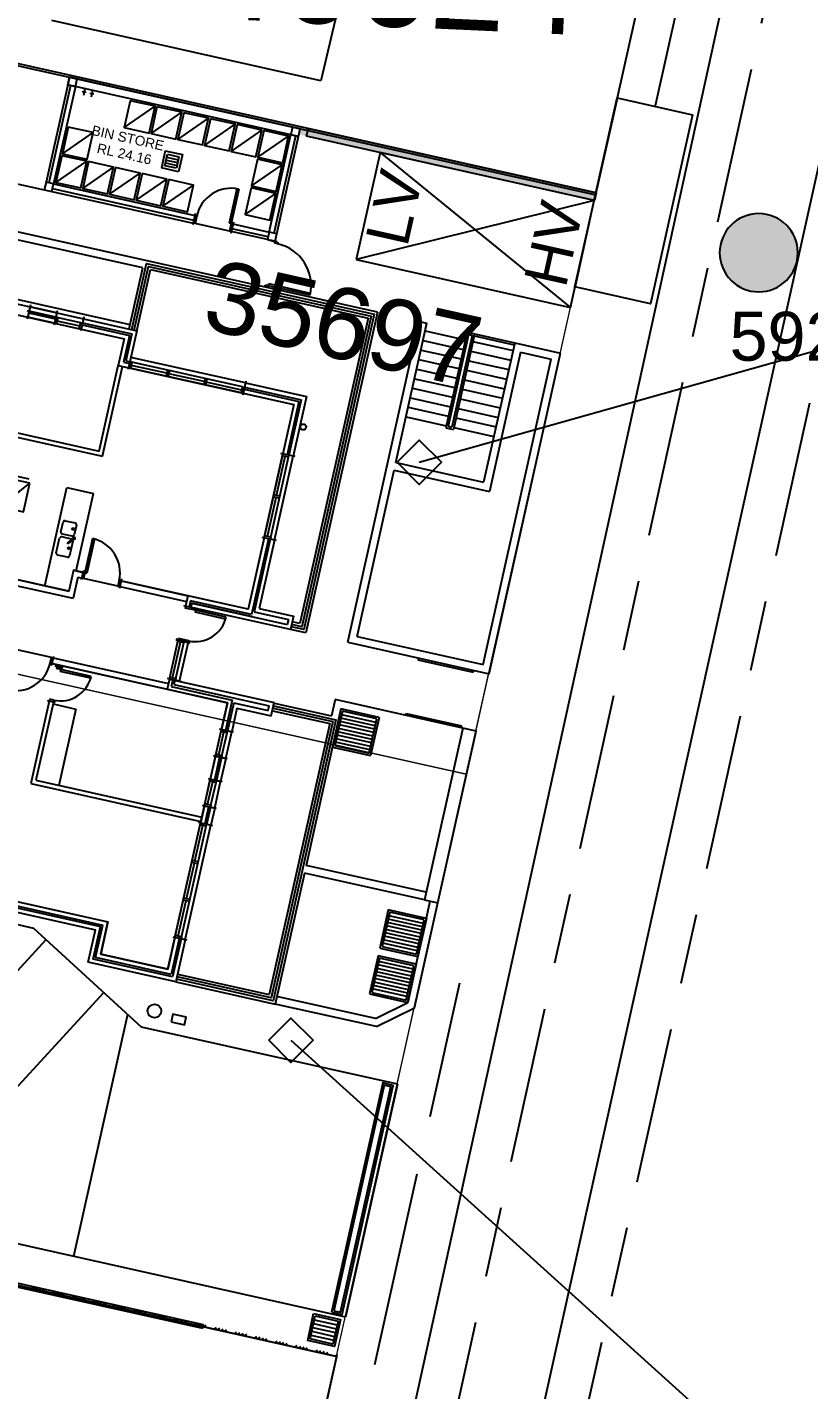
# Model space of a CAD drawing. Header units: metres. Extents: x 311347 to 316656, y 6252667 to 6255486.
# Drawn here: x 314265.62 to 314285.61, y 6254801.34 to 6254836.17 of the extents above; entities that cross this region are included whole.
import ezdxf
from ezdxf.enums import TextEntityAlignment as Align

# ---------------------------------------------------------------- set-up
doc = ezdxf.new("R2010")
doc.units = ezdxf.units.M
doc.linetypes.add('Cable Exist UG', pattern=[8.2, 4, -1.2, 1.8, -1.2])
doc.linetypes.add('IE Trench LV', pattern=[6.5, 5, -1.5])
doc.layers.get('0').update_dxf_attribs({"color": 6})
for name, color, linetype in [('_User Miscellaneous2', 7, 'Continuous'), ('_User Miscellaneous4', 7, 'Continuous'), ('_User_HV_Exist', 7, 'Continuous'), ('_User_LV_Exist', 7, 'Continuous'), ('Equip_LV_NEW', 2, 'Continuous'), ('Mains_TR_EXT', 7, 'Continuous'), ('Services_SP_EXT', 7, 'Continuous'), ('Sub_SP_NEW', 2, 'Continuous'), ('SupportsOH_SP_TR_HV_LV_SL_EXT', 7, 'Continuous'), ('Trench_SP_NEW', 2, 'Continuous')]:
    doc.layers.add(name, color=color, linetype=linetype)
doc.layers.add('Cadastre Developer_SP_NEW', color=2, linetype='Continuous', lineweight=5)
doc.layers.add('Cadastre Land Parcels_SP_EXT', color=9, linetype='Continuous', lineweight=5)
doc.styles.add('POLE_LABEL', font='arial.ttf')
doc.styles.get("Standard").update_dxf_attribs({"font": 'arial.ttf'})
doc.linetypes.add('Cable P UG', pattern='A,6,-0.5,["P",Standard,S=1.7,R=0,X=0.5,Y=-1],-2.9', length=9.4)
doc.linetypes.add('IE Trench HV', pattern='A,7,-0.2,["/",Standard,S=3,R=0,X=0.6,Y=-1.4],-2.5', length=9.7)

# ---------------------------------------------------------------- blocks, each defined once
blk = doc.blocks.new('CCP_EXT')
at = {"flags": 9}
for tag, p in [('OWNED_BY', (0, -1)), ('USAGE', (0, -1.2)), ('LEGEND', (0, -1.4)), ('STATE', (0, -1.8)), ('LIFE_SUPPORT', (0, -1.6)), ('NOTES', (0, -2))]:
    blk.add_attdef(tag, text='', height=0.2, dxfattribs=at).set_placement(p, align=Align.MIDDLE_LEFT)
blk.add_wipeout([(0, 0.566), (0.566, 0), (0, -0.566), (-0.566, 0)])
blk.add_lwpolyline([(-0.566, 0), (0, 0.566), (0.566, 0), (0, -0.566), (-0.566, 0)])
at = {"flags": 1}
blk.add_attdef('Z', (0, 0), '', height=0.2, dxfattribs=at)
at = {"flags": 9}
for tag, p in [('CCP_TYPE', (0, 0)), ('CONSTRUCTED_VOLTAGE', (0, -0.2)), ('NO_PHASES', (0, -0.4)), ('OPERATING_VOLTAGE', (0, -0.6)), ('ORIENTATION', (0, -0.8))]:
    blk.add_attdef(tag, text='', height=0.2, dxfattribs=at).set_placement(p, align=Align.MIDDLE_LEFT)
blk = doc.blocks.new('POLE_EXT')
blk.add_hatch(color=256).paths.add_polyline_path([(-1, 0, 1), (1, 0, 1)])
blk.add_lwpolyline([(-1, 0, 1), (1, 0, 1)], format="xyb", close=True)
for tag, height, flags, p in [('pNumber', 2.5, 8, (-17.84, 2.067)), ('OWNED_BY', 0.2, 9, (1.355, -0.4)), ('PARENT', 0.2, 9, (1.355, -0.6)), ('SPECIAL_USE', 0.2, 9, (1.355, -0.8)), ('STATE', 0.2, 9, (1.355, -1)), ('cLV', 0.2, 9, (1.355, -1.4)), ('USAGE', 0.2, 9, (1.355, -1.2)), ('hDepth', 0.2, 9, (1.355, -1.6)), ('hDia', 0.2, 9, (1.355, -1.8)), ('cHV', 0.2, 9, (1.355, -2)), ('LBRACKET', 0.2, 9, (1.355, -2.2)), ('LExisting', 0.2, 9, (1.355, -2.4)), ('LANTNUMBER', 0.2, 9, (1.355, -2.6)), ('LOther', 0.2, 9, (1.355, -2.8)), ('LRemove', 0.2, 9, (1.355, -3)), ('LEGEND', 0.2, 9, (1.355, -3.2)), ('cLinedev', 0.2, 9, (1.355, -3.4)), ('pExisting', 0.2, 9, (1.355, -3.8)), ('LOCATION', 0.2, 9, (1.355, -3.6)), ('PFNUMBER', 0.2, 9, (1.355, -4)), ('NEWPFNUMBER', 0.2, 9, (1.355, -4.2)), ('pFooting', 0.2, 9, (1.355, -4.4)), ('pNew', 0.2, 9, (1.355, -4.6)), ('pRelocate', 0.2, 9, (1.355, -5)), ('pRemove', 0.2, 9, (1.355, -5.2)), ('pReplace', 0.2, 9, (1.355, -5.4)), ('pStay', 0.2, 9, (1.355, -5.6)), ('pType', 0.2, 9, (1.355, -5.8)), ('cspan', 0.2, 9, (1.355, -6)), ('STREETNAME', 0.2, 9, (1.355, -6.2)), ('SUBURB', 0.2, 9, (1.355, -6.4)), ('NOTES', 0.2, 9, (1.355, -6.6)), ('OPERATED_BY', 0.2, 9, (1.355, -7.014)), ('MAINTAINED_BY', 0.2, 9, (1.355, -6.814))]:
    blk.add_attdef(tag, text='', height=height, dxfattribs=dict(flags=flags)).set_placement(p, align=Align.MIDDLE_LEFT)
at = {"style": 'POLE_LABEL'}
for tag, height, flags, p in [('ASSET_NUM', 2.5, 8, (2, 2)), ('STRUCTURE_PLANT_NUMBER', 0.2, 9, (1.355, 0.028)), ('STREET_CODE', 0.2, 9, (1.355, -0.2))]:
    blk.add_attdef(tag, text='', height=height, dxfattribs=dict(at, flags=flags)).set_placement(p, align=Align.MIDDLE_LEFT)
at = {"flags": 1}
blk.add_attdef('Z', (1.355, -7.328), '', height=0.2, dxfattribs=at)
blk = doc.blocks.new('*U60')
for tag, flags, p in [('LEGEND', 9, (1.5, 0.6)), ('PARENT', 9, (1.5, 0.4)), ('SUBURB', 9, (1.5, 0.2)), ('STREETNAME', 9, (1.5, 0)), ('LOCATION', 9, (1.5, -0.2)), ('NOTES', 9, (1.5, -0.4)), ('Z', 1, (1.5, -0.6))]:
    blk.add_attdef(tag, text='', height=0.2, dxfattribs=dict(flags=flags)).set_placement(p, align=Align.MIDDLE_LEFT)
blk.add_wipeout([(-2.475, 3), (2.475, 3), (2.475, 1.02), (-2.475, 1.02)])
at = {"lineweight": -3}
blk.add_lwpolyline([(-2.475, 3), (2.475, 3), (2.475, 1.02), (-2.475, 1.02)], close=True, dxfattribs=at)
for tag, height, flags, p in [('ASSET_NUM', 2.5, 8, (2, 4)), ('STREET_CODE', 0.2, 9, (1.5, 2)), ('OWNED_BY', 0.2, 9, (1.5, 1.8)), ('OPERATED_BY', 0.2, 9, (1.5, 1.6)), ('MAINTAINED_BY', 0.2, 9, (1.5, 1.4)), ('STATE', 0.2, 9, (1.5, 1.2)), ('SUPPORT_TYPE', 0.2, 9, (1.5, 1)), ('USAGE', 0.2, 9, (1.5, 0.8))]:
    blk.add_attdef(tag, text='', height=height, dxfattribs=dict(flags=flags)).set_placement(p, align=Align.MIDDLE_LEFT)
blk = doc.blocks.new('site 1')
at = {"layer": '_User Miscellaneous4'}
h = blk.add_hatch(color=251, dxfattribs=at)
h.dxf.hatch_style = 1
h.paths.add_polyline_path([(180426.57, 73281.79), (180349.12, 73281.79), (180349.12, 73280.79), (180349.12, 73279.79), (180426.57, 73279.79)])
at = {"layer": '_User Miscellaneous4', "color": 8}
for p, q in [((180426.57, 73281.79), (180426.57, 73425.54)), ((180352.08, 73333.44), (180351.6, 73294.39)), ((180351.6, 73294.39), (180281.09, 73294.44)), ((180426.57, 73281.79), (180048.62, 73281.79)), ((180049.12, 73281.29), (180426.57, 73281.29)), ((180349.12, 73281.29), (180288.62, 73281.29)), ((180288.62, 73279.29), (180288.62, 73281.29)), ((180349.12, 73279.29), (180349.12, 73281.29)), ((180288.62, 73279.29), (180288.62, 73253.79)), ((180349.12, 73279.29), (180288.62, 73279.29)), ((180289.37, 73279.29), (180289.37, 73253.79)), ((180290.62, 73279.29), (180290.62, 73253.79)), ((180292.62, 73278.45), (180293.62, 73278.45)), ((180293.12, 73279.29), (180293.12, 73277.54)), ((180294.62, 73278.45), (180295.62, 73278.45)), ((180295.12, 73279.29), (180295.12, 73277.54)), ((180305.12, 73271.79), (180311.62, 73278.79)), ((180312.12, 73271.79), (180318.62, 73278.79)), ((180319.12, 73271.79), (180325.62, 73278.79)), ((180326.12, 73271.79), (180332.62, 73278.79)), ((180333.12, 73271.79), (180339.62, 73278.79)), ((180340.12, 73271.79), (180346.62, 73278.79)), ((180347.12, 73253.79), (180347.12, 73279.29)), ((180348.37, 73253.79), (180348.37, 73279.29)), ((180349.12, 73253.79), (180349.12, 73279.29)), ((180340.12, 73264.29), (180346.62, 73271.29)), ((180291.12, 73261.79), (180297.62, 73268.79)), ((180316.65, 73268.26), (180321.15, 73268.26)), ((180316.65, 73268.26), (180316.65, 73263.76)), ((180317.4, 73267.51), (180320.4, 73267.51)), ((180317.4, 73264.51), (180317.4, 73267.51)), ((180320.4, 73267.51), (180320.4, 73264.51)), ((180321.15, 73268.26), (180321.15, 73263.76)), ((180317.4, 73266.76), (180320.4, 73266.76)), ((180317.4, 73266.01), (180320.4, 73266.01)), ((180317.4, 73265.26), (180320.4, 73265.26)), ((180320.4, 73264.51), (180317.4, 73264.51)), ((180291.12, 73254.29), (180297.62, 73261.29)), ((180298.12, 73254.29), (180304.62, 73261.29)), ((180305.12, 73254.29), (180311.62, 73261.29)), ((180312.12, 73254.29), (180318.62, 73261.29)), ((180321.15, 73263.76), (180316.65, 73263.76)), ((180319.12, 73254.29), (180325.62, 73261.29)), ((180336.62, 73262.78), (180336.62, 73253.79)), ((180337.12, 73262.79), (180337.12, 73253.79)), ((180340.12, 73256.79), (180346.62, 73263.79)), ((180290.62, 73253.79), (180327.62, 73253.79)), ((180327.62, 73254.29), (180327.62, 73251.29)), ((180327.62, 73253.79), (180327.62, 73251.79)), ((180328.12, 73253.79), (180327.62, 73253.79)), ((180327.62, 73253.79), (180327.62, 73251.79)), ((180328.12, 73253.79), (180328.12, 73251.79)), ((180337.12, 73253.79), (180336.62, 73253.79)), ((180337.62, 73253.79), (180337.12, 73253.79)), ((180337.12, 73253.79), (180337.12, 73251.79)), ((180337.62, 73254.29), (180337.62, 73251.29)), ((180337.62, 73253.79), (180347.12, 73253.79)), ((180337.62, 73253.79), (180337.62, 73251.79)), ((180337.62, 73253.79), (180337.62, 73251.79)), ((180105.57, 73251.79), (180305.07, 73251.79)), ((180290.62, 73252.54), (180327.62, 73252.54)), ((180290.62, 73251.79), (180327.62, 73251.79)), ((180328.12, 73251.79), (180327.62, 73251.79)), ((180337.12, 73251.79), (180328.12, 73251.79)), ((180337.62, 73251.79), (180337.12, 73251.79)), ((180347.12, 73252.54), (180337.62, 73252.54)), ((180347.12, 73251.79), (180337.62, 73251.79)), ((180347.12, 73251.79), (180348.37, 73251.79)), ((180349.62, 73251.79), (180347.87, 73251.79)), ((180349.12, 73251.79), (180348.37, 73251.79)), ((180349.12, 73251.29), (180349.12, 73251.79)), ((180349.87, 73251.29), (180349.12, 73251.29)), ((180349.87, 73251.29), (180349.87, 73251.79)), ((180378.57, 73239.79), (180172.57, 73239.79)), ((180349.12, 73239.79), (180349.12, 73240.29)), ((180349.87, 73240.29), (180349.12, 73240.29)), ((180360.86, 73240.79), (180349.87, 73240.79)), ((180349.87, 73240.29), (180349.87, 73240.79)), ((180360.87, 73240.29), (180349.87, 73240.29)), ((180349.87, 73239.79), (180349.87, 73240.29)), ((180366.07, 73239.79), (180364.32, 73239.79)), ((180365.57, 73239.79), (180364.82, 73239.79)), ((180378.57, 73239.79), (180378.57, 73155.79)), ((180378.57, 73239.79), (180378.57, 73239.79)), ((180389.57, 73239.79), (180391.57, 73239.79)), ((180389.57, 73155.79), (180389.57, 73239.79)), ((180391.57, 73203.29), (180391.57, 73239.79)), ((180402.07, 73239.79), (180402.07, 73214.79)), ((180402.07, 73239.79), (180414.57, 73239.79)), ((180414.57, 73239.79), (180426.57, 73239.79)), ((180414.57, 73239.79), (180414.57, 73203.29)), ((180426.57, 73155.79), (180426.57, 73239.79)), ((180317.57, 73237.79), (180172.57, 73237.79)), ((180317.57, 73221.79), (180317.57, 73237.79)), ((180319.57, 73221.79), (180319.57, 73237.79)), ((180319.57, 73237.79), (180376.57, 73237.79)), ((180376.57, 73237.79), (180376.57, 73157.79)), ((180391.57, 73237.79), (180402.07, 73237.79)), ((180402.57, 73239.29), (180402.57, 73215.29)), ((180402.57, 73239.29), (180414.57, 73239.29)), ((180403.57, 73239.29), (180403.57, 73215.29)), ((180404.07, 73239.29), (180404.07, 73214.79)), ((180404.07, 73237.79), (180414.57, 73237.79)), ((180416.57, 73237.79), (180416.57, 73201.29)), ((180416.57, 73237.79), (180424.57, 73237.79)), ((180424.57, 73157.79), (180424.57, 73237.79)), ((180391.57, 73235.29), (180402.07, 73235.29)), ((180391.57, 73232.79), (180402.07, 73232.79)), ((180404.07, 73235.29), (180414.57, 73235.29)), ((180404.07, 73232.79), (180414.57, 73232.79)), ((180391.57, 73230.29), (180402.07, 73230.29)), ((180404.07, 73230.29), (180414.57, 73230.29)), ((180391.57, 73227.79), (180402.07, 73227.79)), ((180404.07, 73227.79), (180414.57, 73227.79)), ((180317.57, 73222.89), (180172.57, 73222.89)), ((180291.57, 73222.29), (180291.57, 73218.59)), ((180298.57, 73222.29), (180298.57, 73218.59)), ((180305.57, 73222.29), (180305.57, 73218.59)), ((180391.57, 73225.29), (180402.07, 73225.29)), ((180391.57, 73222.79), (180402.07, 73222.79)), ((180404.07, 73225.29), (180414.57, 73225.29)), ((180404.07, 73222.79), (180414.57, 73222.79)), ((180284.57, 73221.79), (180291.57, 73221.79)), ((180284.57, 73219.09), (180291.57, 73219.09)), ((180291.07, 73220.69), (180291.57, 73220.69)), ((180291.57, 73221.79), (180291.57, 73219.09)), ((180291.57, 73221.79), (180298.57, 73221.79)), ((180298.57, 73221.79), (180291.57, 73221.79)), ((180291.57, 73221.79), (180291.57, 73219.09)), ((180291.57, 73220.69), (180298.57, 73220.69)), ((180298.57, 73220.69), (180291.57, 73220.69)), ((180291.57, 73220.19), (180298.57, 73220.19)), ((180298.57, 73220.19), (180291.57, 73220.19)), ((180291.57, 73219.09), (180298.57, 73219.09)), ((180298.57, 73219.09), (180291.57, 73219.09)), ((180298.57, 73221.79), (180305.57, 73221.79)), ((180298.57, 73221.79), (180298.57, 73219.09)), ((180298.57, 73221.79), (180298.57, 73219.09)), ((180299.07, 73220.69), (180298.57, 73220.69)), ((180298.57, 73219.09), (180305.57, 73219.09)), ((180299.07, 73220.69), (180305.07, 73220.69)), ((180299.07, 73220.69), (180299.07, 73219.09)), ((180299.07, 73219.83), (180305.07, 73219.83)), ((180305.07, 73220.69), (180305.07, 73219.09)), ((180305.07, 73220.69), (180305.57, 73220.69)), ((180305.57, 73221.79), (180305.57, 73219.09)), ((180305.57, 73221.79), (180319.57, 73221.79)), ((180305.57, 73221.79), (180305.57, 73219.09)), ((180305.57, 73220.69), (180318.47, 73220.69)), ((180305.57, 73220.19), (180317.97, 73220.19)), ((180305.57, 73219.09), (180316.87, 73219.09)), ((180316.87, 73219.09), (180316.87, 73212.09)), ((180317.97, 73220.19), (180317.97, 73213.19)), ((180318.47, 73220.69), (180318.47, 73213.69)), ((180319.57, 73221.79), (180319.57, 73212.09)), ((180391.57, 73220.29), (180402.07, 73220.29)), ((180404.07, 73220.29), (180414.57, 73220.29)), ((180319.57, 73215.29), (180319.57, 73211.59)), ((180349.57, 73215.29), (180349.57, 73211.59)), ((180391.57, 73217.79), (180402.07, 73217.79)), ((180391.57, 73215.29), (180402.07, 73215.29)), ((180402.57, 73215.29), (180403.57, 73215.29)), ((180404.07, 73217.79), (180414.57, 73217.79)), ((180404.07, 73215.29), (180414.57, 73215.29)), ((180316.87, 73212.09), (180319.57, 73212.09)), ((180316.87, 73189.64), (180316.87, 73212.09)), ((180317.97, 73213.19), (180319.57, 73213.19)), ((180317.97, 73188.54), (180317.97, 73212.09)), ((180318.47, 73213.69), (180319.57, 73213.69)), ((180349.57, 73214.79), (180319.57, 73214.79)), ((180319.57, 73214.79), (180319.57, 73212.09)), ((180320.07, 73213.69), (180319.57, 73213.69)), ((180349.57, 73212.09), (180319.57, 73212.09)), ((180349.07, 73213.69), (180320.07, 73213.69)), ((180320.07, 73213.69), (180320.07, 73212.09)), ((180329.41, 73212.83), (180320.07, 73212.83)), ((180329.41, 73213.69), (180329.41, 73212.09)), ((180329.91, 73213.69), (180329.91, 73212.09)), ((180339.24, 73212.83), (180329.91, 73212.83)), ((180339.24, 73213.69), (180339.24, 73212.09)), ((180339.74, 73213.69), (180339.74, 73212.09)), ((180349.07, 73212.83), (180339.74, 73212.83)), ((180349.07, 73213.69), (180349.07, 73212.09)), ((180349.07, 73213.69), (180349.57, 73213.69)), ((180349.57, 73214.79), (180365.57, 73214.79)), ((180349.57, 73214.79), (180349.57, 73212.09)), ((180349.57, 73214.79), (180349.57, 73212.09)), ((180349.57, 73213.69), (180364.47, 73213.69)), ((180349.57, 73213.19), (180363.97, 73213.19)), ((180349.57, 73212.09), (180362.87, 73212.09)), ((180362.87, 73212.09), (180362.87, 73199.19)), ((180363.97, 73213.19), (180363.97, 73199.19)), ((180364.47, 73213.69), (180364.47, 73199.19)), ((180365.57, 73214.79), (180365.57, 73199.19)), ((180402.07, 73214.79), (180404.07, 73214.79)), ((180391.57, 73203.29), (180414.57, 73203.29)), ((180391.57, 73203.29), (180414.57, 73203.29)), ((180391.57, 73201.29), (180416.57, 73201.29)), ((180391.57, 73157.79), (180391.57, 73201.29)), ((180366.07, 73199.19), (180362.37, 73199.19)), ((180365.57, 73199.19), (180362.87, 73199.19)), ((180362.87, 73177.19), (180362.87, 73199.19)), ((180365.57, 73199.19), (180362.87, 73199.19)), ((180364.47, 73198.69), (180362.87, 73198.69)), ((180363.61, 73188.44), (180363.61, 73198.69)), ((180364.47, 73198.69), (180364.47, 73199.19)), ((180364.47, 73177.69), (180364.47, 73198.69)), ((180365.57, 73177.19), (180365.57, 73199.19)), ((180293.92, 73189.64), (180316.87, 73189.64)), ((180293.92, 73188.54), (180317.97, 73188.54)), ((180364.47, 73188.44), (180362.87, 73188.44)), ((180364.47, 73187.94), (180362.87, 73187.94)), ((180363.61, 73177.69), (180363.61, 73187.94)), ((180287.72, 73178.79), (180300.82, 73178.79)), ((180295.32, 73170.29), (180301.32, 73177.79)), ((180310.82, 73152.99), (180310.82, 73178.79)), ((180310.82, 73178.79), (180317.82, 73178.79)), ((180317.82, 73158.49), (180317.82, 73178.79)), ((180366.07, 73177.19), (180362.37, 73177.19)), ((180364.47, 73177.69), (180362.87, 73177.69)), ((180362.87, 73177.19), (180362.87, 73158.49)), ((180365.57, 73177.19), (180362.87, 73177.19)), ((180365.57, 73177.19), (180362.87, 73177.19)), ((180363.97, 73177.19), (180363.97, 73157.39)), ((180364.47, 73177.69), (180364.47, 73177.19)), ((180364.47, 73177.19), (180364.47, 73158.19)), ((180365.57, 73177.19), (180365.57, 73159.29)), ((180311.82, 73167.36), (180311.82, 73169.93)), ((180312.29, 73170.39), (180314.86, 73170.39)), ((180315.32, 73169.93), (180315.32, 73167.36)), ((180314.86, 73166.89), (180312.29, 73166.89)), ((180314.06, 73164.94), (180315.31, 73166.53)), ((180314.21, 73164.81), (180315.7, 73166.39)), ((180314.96, 73166.73), (180315.01, 73166.83)), ((180315.51, 73166.43), (180314.96, 73166.73)), ((180315.59, 73166.61), (180315.01, 73166.83)), ((180320.07, 73167.49), (180320.07, 73158.49)), ((180320.57, 73167.48), (180320.57, 73158.49)), ((180311.82, 73161.86), (180311.82, 73165.68)), ((180314.86, 73166.14), (180312.29, 73166.14)), ((180314.21, 73164.81), (180314.06, 73164.94)), ((180315.32, 73165.68), (180315.32, 73161.86)), ((180314.86, 73161.39), (180312.29, 73161.39)), ((180314.86, 73161.39), (180314.82, 73161.39)), ((180315.32, 73161.86), (180315.32, 73161.89)), ((180317.07, 73158.49), (180319.57, 73158.49)), ((180317.07, 73158.49), (180317.07, 73152.99)), ((180318.57, 73156.99), (180319.57, 73156.99)), ((180318.57, 73156.99), (180318.57, 73151.49)), ((180319.57, 73158.99), (180319.57, 73156.49)), ((180319.57, 73158.49), (180320.07, 73158.49)), ((180319.57, 73158.49), (180319.57, 73156.99)), ((180319.57, 73158.49), (180319.57, 73156.99)), ((180319.57, 73156.99), (180320.07, 73156.99)), ((180320.07, 73158.49), (180320.57, 73158.49)), ((180320.07, 73158.49), (180320.07, 73156.99)), ((180329.07, 73158.49), (180329.07, 73156.99)), ((180329.07, 73158.49), (180329.57, 73158.49)), ((180329.07, 73156.99), (180329.57, 73156.99)), ((180329.57, 73158.99), (180329.57, 73156.49)), ((180329.57, 73158.49), (180347.07, 73158.49)), ((180329.57, 73158.49), (180329.57, 73156.99)), ((180329.57, 73158.49), (180329.57, 73156.99)), ((180329.57, 73156.99), (180347.07, 73156.99)), ((180362.87, 73158.49), (180347.07, 73158.49)), ((180347.07, 73158.49), (180347.07, 73155.79)), ((180363.97, 73157.39), (180347.97, 73157.39)), ((180347.97, 73157.39), (180347.97, 73155.79)), ((180364.47, 73156.89), (180348.47, 73156.89)), ((180348.47, 73156.89), (180348.47, 73155.79)), ((180348.47, 73156.89), (180373.47, 73156.89)), ((180364.47, 73158.19), (180373.47, 73158.19)), ((180365.57, 73159.29), (180374.57, 73159.29)), ((180373.47, 73158.19), (180373.47, 73156.89)), ((180374.57, 73159.29), (180374.57, 73155.79)), ((180376.57, 73157.79), (180374.57, 73157.79)), ((180391.57, 73157.79), (180424.57, 73157.79)), ((180245.82, 73152.99), (180317.07, 73152.99)), ((180350.27, 73155.79), (180346.57, 73155.79)), ((180374.57, 73155.79), (180347.07, 73155.79)), ((180347.07, 73155.79), (180347.07, 73155.29)), ((180349.77, 73155.79), (180347.07, 73155.79)), ((180349.77, 73155.29), (180347.07, 73155.29)), ((180349.77, 73155.79), (180349.77, 73155.29)), ((180357.77, 73155.29), (180349.77, 73155.29)), ((180349.77, 73155.29), (180349.77, 73154.79)), ((180357.76, 73154.79), (180349.77, 73154.79)), ((180378.57, 73155.79), (180374.57, 73155.79)), ((180389.57, 73155.79), (180426.57, 73155.79)), ((180408.07, 73155.79), (180408.07, 73155.29)), ((180408.07, 73155.29), (180422.57, 73155.29)), ((180422.57, 73155.29), (180422.57, 73155.79)), ((180171.57, 73151.49), (180318.57, 73151.49)), ((180350.27, 73146.99), (180346.57, 73146.99)), ((180350.27, 73146.79), (180346.57, 73146.79)), ((180349.77, 73147.29), (180347.07, 73147.29)), ((180347.07, 73147.29), (180347.07, 73146.79)), ((180347.07, 73136.69), (180347.07, 73146.99)), ((180349.77, 73146.99), (180347.07, 73146.99)), ((180349.77, 73146.79), (180347.07, 73146.79)), ((180348.67, 73146.49), (180347.07, 73146.49)), ((180347.81, 73137.19), (180347.81, 73146.49)), ((180348.67, 73146.49), (180348.67, 73146.99)), ((180348.67, 73137.19), (180348.67, 73146.49)), ((180349.77, 73147.29), (180349.77, 73146.79)), ((180349.77, 73136.69), (180349.77, 73146.99)), ((180423.07, 73140.79), (180389.57, 73140.79)), ((180389.57, 73140.79), (180389.57, 73136.49)), ((180391.57, 73138.79), (180391.57, 73097.79)), ((180401.57, 73138.79), (180391.57, 73138.79)), ((180391.57, 73138.79), (180391.57, 73128.79)), ((180401.57, 73138.79), (180401.57, 73128.79)), ((180408.07, 73140.79), (180408.07, 73141.29)), ((180408.07, 73141.29), (180422.57, 73141.29)), ((180422.57, 73141.29), (180422.57, 73140.79)), ((180316.42, 73133.99), (180316.42, 73135.49)), ((180316.42, 73135.49), (180316.92, 73135.49)), ((180316.92, 73133.49), (180316.92, 73135.99)), ((180316.92, 73135.49), (180347.07, 73135.49)), ((180316.92, 73135.49), (180316.92, 73133.99)), ((180316.92, 73133.99), (180316.92, 73135.49)), ((180350.27, 73136.69), (180346.57, 73136.69)), ((180348.67, 73137.19), (180347.07, 73137.19)), ((180347.07, 73136.69), (180347.07, 73133.99)), ((180347.07, 73136.69), (180374.57, 73136.69)), ((180349.77, 73136.69), (180347.07, 73136.69)), ((180347.97, 73136.69), (180347.97, 73134.89)), ((180348.47, 73136.69), (180348.47, 73135.59)), ((180348.47, 73135.59), (180373.47, 73135.59)), ((180348.67, 73137.19), (180348.67, 73136.69)), ((180373.47, 73134.29), (180373.47, 73135.59)), ((180374.57, 73133.19), (180374.57, 73136.69)), ((180374.57, 73136.49), (180389.57, 73136.49)), ((180401.07, 73138.29), (180392.07, 73138.29)), ((180392.07, 73138.29), (180392.07, 73129.29)), ((180401.07, 73137.39), (180392.07, 73137.39)), ((180401.07, 73136.49), (180392.07, 73136.49)), ((180401.07, 73135.59), (180392.07, 73135.59)), ((180401.07, 73129.29), (180401.07, 73138.29)), ((180316.42, 73133.99), (180316.92, 73133.99)), ((180316.92, 73133.99), (180347.07, 73133.99)), ((180319.92, 73133.49), (180317.82, 73133.49)), ((180318.32, 73133.99), (180318.32, 73133.49)), ((180318.32, 73133.49), (180318.32, 73132.99)), ((180319.42, 73133.49), (180318.32, 73133.49)), ((180319.42, 73132.99), (180318.32, 73132.99)), ((180319.42, 73133.99), (180319.42, 73133.49)), ((180319.42, 73133.49), (180319.42, 73132.99)), ((180327.42, 73132.99), (180319.42, 73132.99)), ((180319.42, 73132.99), (180319.42, 73132.49)), ((180327.41, 73132.49), (180319.42, 73132.49)), ((180347.07, 73133.99), (180362.87, 73133.99)), ((180347.97, 73134.89), (180363.97, 73134.89)), ((180362.87, 73133.99), (180362.87, 73126.99)), ((180363.97, 73134.89), (180363.97, 73126.99)), ((180364.47, 73134.29), (180373.47, 73134.29)), ((180364.47, 73134.29), (180364.47, 73126.99)), ((180365.57, 73133.19), (180374.57, 73133.19)), ((180365.57, 73133.19), (180365.57, 73126.99)), ((180374.57, 73134.49), (180389.57, 73134.49)), ((180389.57, 73134.49), (180389.57, 73063.49)), ((180401.07, 73134.69), (180392.07, 73134.69)), ((180401.07, 73133.79), (180392.07, 73133.79)), ((180401.07, 73132.89), (180392.07, 73132.89)), ((180401.07, 73131.99), (180392.07, 73131.99)), ((180391.57, 73128.79), (180401.57, 73128.79)), ((180401.07, 73131.09), (180392.07, 73131.09)), ((180401.07, 73130.19), (180392.07, 73130.19)), ((180392.07, 73129.29), (180401.07, 73129.29)), ((180319.42, 73124.99), (180318.32, 73124.99)), ((180318.32, 73124.99), (180318.32, 73124.49)), ((180319.42, 73124.99), (180319.42, 73124.49)), ((180366.07, 73126.99), (180362.37, 73126.99)), ((180362.87, 73126.99), (180365.57, 73126.99)), ((180362.87, 73119.99), (180362.87, 73126.99)), ((180365.57, 73126.99), (180362.87, 73126.99)), ((180364.47, 73126.49), (180362.87, 73126.49)), ((180363.61, 73120.49), (180363.61, 73126.49)), ((180364.47, 73126.49), (180364.47, 73126.99)), ((180364.47, 73120.49), (180364.47, 73126.49)), ((180365.57, 73119.99), (180365.57, 73126.99)), ((180319.92, 73124.49), (180317.82, 73124.49)), ((180318.32, 73124.49), (180318.32, 73102.89)), ((180319.42, 73124.49), (180318.32, 73124.49)), ((180319.42, 73124.49), (180319.42, 73103.99)), ((180319.42, 73123.99), (180325.42, 73123.99)), ((180325.42, 73123.99), (180325.42, 73103.99)), ((180366.07, 73119.99), (180362.37, 73119.99)), ((180364.47, 73120.49), (180362.87, 73120.49)), ((180362.87, 73119.99), (180362.87, 73113.99)), ((180362.87, 73119.99), (180365.57, 73119.99)), ((180365.57, 73119.99), (180362.87, 73119.99)), ((180363.97, 73119.99), (180363.97, 73113.99)), ((180364.47, 73120.49), (180364.47, 73119.99)), ((180364.47, 73119.99), (180364.47, 73113.99)), ((180365.57, 73119.99), (180365.57, 73113.99)), ((180366.07, 73113.99), (180362.37, 73113.99)), ((180362.87, 73113.99), (180365.57, 73113.99)), ((180362.87, 73106.99), (180362.87, 73113.99)), ((180365.57, 73113.99), (180362.87, 73113.99)), ((180364.47, 73113.49), (180362.87, 73113.49)), ((180363.61, 73107.49), (180363.61, 73113.49)), ((180364.47, 73113.49), (180364.47, 73113.99)), ((180364.47, 73107.49), (180364.47, 73113.49)), ((180365.57, 73106.99), (180365.57, 73113.99)), ((180364.47, 73107.49), (180362.87, 73107.49)), ((180364.47, 73107.49), (180364.47, 73106.99)), ((180319.42, 73103.99), (180362.87, 73103.99)), ((180366.07, 73106.99), (180362.37, 73106.99)), ((180362.87, 73106.99), (180362.87, 73102.49)), ((180362.87, 73106.99), (180365.57, 73106.99)), ((180365.57, 73106.99), (180362.87, 73106.99)), ((180363.97, 73106.99), (180363.97, 73102.49)), ((180364.47, 73106.99), (180364.47, 73102.49)), ((180365.57, 73106.99), (180365.57, 73102.49)), ((180318.32, 73102.89), (180362.87, 73102.89)), ((180366.07, 73102.49), (180362.37, 73102.49)), ((180365.57, 73102.49), (180362.87, 73102.49)), ((180362.87, 73072.49), (180362.87, 73102.49)), ((180365.57, 73102.49), (180362.87, 73102.49)), ((180364.47, 73101.99), (180362.87, 73101.99)), ((180363.61, 73092.66), (180363.61, 73101.99)), ((180364.47, 73101.99), (180364.47, 73102.49)), ((180364.47, 73072.99), (180364.47, 73101.99)), ((180365.57, 73072.49), (180365.57, 73102.49)), ((180423.07, 73097.79), (180391.57, 73097.79)), ((180391.57, 73095.79), (180391.57, 73061.49)), ((180423.07, 73095.79), (180391.57, 73095.79)), ((180424.57, 73069.23), (180424.57, 73095.79)), ((180426.57, 73068.27), (180426.57, 73095.79)), ((180364.47, 73092.66), (180362.87, 73092.66)), ((180364.47, 73092.16), (180362.87, 73092.16)), ((180363.61, 73082.82), (180363.61, 73092.16)), ((180424.57, 73091.27), (180414.57, 73091.27)), ((180414.57, 73091.27), (180414.57, 73081.27)), ((180424.07, 73090.77), (180415.07, 73090.77)), ((180415.07, 73090.77), (180415.07, 73081.77)), ((180424.07, 73089.87), (180415.07, 73089.87)), ((180424.07, 73081.77), (180424.07, 73090.77)), ((180424.57, 73091.27), (180424.57, 73081.27)), ((180424.07, 73088.97), (180415.07, 73088.97)), ((180424.07, 73088.07), (180415.07, 73088.07)), ((180424.07, 73087.17), (180415.07, 73087.17)), ((180424.07, 73086.27), (180415.07, 73086.27)), ((180364.47, 73082.82), (180362.87, 73082.82)), ((180424.07, 73085.37), (180415.07, 73085.37)), ((180424.07, 73084.47), (180415.07, 73084.47)), ((180424.07, 73083.57), (180415.07, 73083.57)), ((180364.47, 73082.32), (180362.87, 73082.32)), ((180363.61, 73072.99), (180363.61, 73082.32)), ((180414.57, 73081.27), (180424.57, 73081.27)), ((180424.57, 73079.27), (180414.57, 73079.27)), ((180414.57, 73079.27), (180414.57, 73069.27)), ((180424.07, 73082.67), (180415.07, 73082.67)), ((180415.07, 73081.77), (180424.07, 73081.77)), ((180424.57, 73079.27), (180424.57, 73069.27)), ((180424.07, 73078.77), (180415.07, 73078.77)), ((180415.07, 73078.77), (180415.07, 73069.77)), ((180424.07, 73077.87), (180415.07, 73077.87)), ((180424.07, 73076.97), (180415.07, 73076.97)), ((180424.07, 73076.07), (180415.07, 73076.07)), ((180424.07, 73069.77), (180424.07, 73078.77)), ((180291.32, 73072.69), (180345.27, 73072.69)), ((180345.27, 73064.19), (180345.27, 73072.69)), ((180366.07, 73072.49), (180362.37, 73072.49)), ((180364.47, 73072.99), (180362.87, 73072.99)), ((180362.87, 73072.49), (180362.87, 73064.19)), ((180365.57, 73072.49), (180362.87, 73072.49)), ((180365.57, 73072.49), (180362.87, 73072.49)), ((180363.97, 73072.49), (180363.97, 73063.09)), ((180364.47, 73072.99), (180364.47, 73072.49)), ((180364.47, 73072.49), (180364.47, 73062.59)), ((180365.57, 73072.49), (180365.57, 73061.49)), ((180424.07, 73075.17), (180415.07, 73075.17)), ((180424.07, 73074.27), (180415.07, 73074.27)), ((180424.07, 73073.37), (180415.07, 73073.37)), ((180424.07, 73072.47), (180415.07, 73072.47)), ((180291.32, 73071.59), (180344.17, 73071.59)), ((180291.32, 73071.09), (180343.67, 73071.09)), ((180291.32, 73069.99), (180342.57, 73069.99)), ((180342.57, 73061.49), (180342.57, 73069.99)), ((180343.67, 73062.59), (180343.67, 73071.09)), ((180344.17, 73063.09), (180344.17, 73071.59)), ((180414.57, 73069.27), (180424.57, 73069.27)), ((180424.07, 73071.57), (180415.07, 73071.57)), ((180424.07, 73070.67), (180415.07, 73070.67)), ((180415.07, 73069.77), (180424.07, 73069.77)), ((180417.4, 73063.49), (180424.57, 73069.23)), ((180211.57, 73066.99), (180327.05, 73066.99)), ((180327.05, 73066.99), (180359.48, 73048.27)), ((180418.11, 73061.49), (180426.57, 73068.27)), ((180300.31, 73011.99), (180330.81, 73064.82)), ((180364.47, 73062.59), (180343.67, 73062.59)), ((180363.97, 73063.09), (180344.17, 73063.09)), ((180362.87, 73064.19), (180345.27, 73064.19)), ((180365.57, 73063.49), (180389.57, 73063.49)), ((180417.4, 73063.49), (180391.57, 73063.49)), ((180365.57, 73061.49), (180342.57, 73061.49)), ((180365.57, 73061.49), (180391.57, 73061.49)), ((180418.11, 73061.49), (180391.57, 73061.49)), ((180317.63, 73001.99), (180348.13, 73054.82)), ((180355.32, 73050.67), (180355.32, 72987.27)), ((180426.57, 73048.27), (180359.48, 73048.27)), ((180426.57, 73048.27), (180426.57, 72987.27)), ((180426.57, 72987.27), (180337.14, 72987.27)), ((180418.92, 72984.87), (180424.92, 72984.87)), ((180418.92, 72983.87), (180424.92, 72983.87)), ((180418.92, 72982.87), (180424.92, 72982.87)), ((180418.92, 72981.87), (180424.92, 72981.87)), ((180418.92, 72980.87), (180424.92, 72980.87)), ((180391.57, 72976.49), (180048.12, 72976.49)), ((180048.62, 72976.99), (180426.57, 72976.99)), ((180048.62, 72976.99), (180426.57, 72976.99)), ((180391.57, 72977.49), (180049.12, 72977.49)), ((180346.68, 72976.99), (180347.18, 72977.49)), ((180347.57, 72976.99), (180348.07, 72977.49)), ((180348.45, 72976.99), (180348.95, 72977.49)), ((180349.33, 72976.99), (180349.83, 72977.49)), ((180351.98, 72976.99), (180352.48, 72977.49)), ((180352.87, 72976.99), (180353.37, 72977.49)), ((180353.75, 72976.99), (180354.25, 72977.49)), ((180354.64, 72976.99), (180355.14, 72977.49)), ((180357.29, 72976.99), (180357.79, 72977.49)), ((180358.17, 72976.99), (180358.67, 72977.49)), ((180359.06, 72976.99), (180359.56, 72977.49)), ((180359.94, 72976.99), (180360.44, 72977.49)), ((180362.59, 72976.99), (180363.09, 72977.49)), ((180363.48, 72976.99), (180363.98, 72977.49)), ((180364.36, 72976.99), (180364.86, 72977.49)), ((180365.24, 72976.99), (180365.74, 72977.49)), ((180367.89, 72976.99), (180368.39, 72977.49)), ((180368.78, 72976.99), (180369.28, 72977.49)), ((180369.66, 72976.99), (180370.16, 72977.49)), ((180370.55, 72976.99), (180371.05, 72977.49)), ((180373.2, 72976.99), (180373.7, 72977.49)), ((180374.08, 72976.99), (180374.58, 72977.49)), ((180374.97, 72976.99), (180375.47, 72977.49)), ((180375.85, 72976.99), (180376.35, 72977.49)), ((180378.5, 72976.99), (180379, 72977.49)), ((180379.39, 72976.99), (180379.89, 72977.49)), ((180380.27, 72976.99), (180380.77, 72977.49)), ((180381.15, 72976.99), (180381.65, 72977.49)), ((180383.8, 72976.99), (180384.3, 72977.49)), ((180384.69, 72976.99), (180385.19, 72977.49)), ((180385.57, 72976.99), (180386.07, 72977.49)), ((180386.46, 72976.99), (180386.96, 72977.49)), ((180389.11, 72976.99), (180389.61, 72977.49)), ((180389.99, 72976.99), (180390.49, 72977.49)), ((180390.88, 72976.99), (180391.38, 72977.49)), ((180391.57, 72977.49), (180391.57, 72976.49)), ((180391.76, 72976.99), (180392.26, 72977.49)), ((180394.41, 72976.99), (180394.91, 72977.49)), ((180395.3, 72976.99), (180395.8, 72977.49)), ((180396.18, 72976.99), (180396.68, 72977.49)), ((180397.06, 72976.99), (180397.56, 72977.49)), ((180399.71, 72976.99), (180400.21, 72977.49)), ((180400.6, 72976.99), (180401.1, 72977.49)), ((180401.48, 72976.99), (180401.98, 72977.49)), ((180402.37, 72976.99), (180402.87, 72977.49)), ((180405.02, 72976.99), (180405.52, 72977.49)), ((180405.9, 72976.99), (180406.4, 72977.49)), ((180406.79, 72976.99), (180407.29, 72977.49)), ((180407.67, 72976.99), (180408.17, 72977.49)), ((180410.32, 72976.99), (180410.82, 72977.49)), ((180411.2, 72976.99), (180411.7, 72977.49)), ((180412.09, 72976.99), (180412.59, 72977.49)), ((180412.97, 72976.99), (180413.47, 72977.49)), ((180415.62, 72976.99), (180416.12, 72977.49)), ((180416.51, 72976.99), (180417.01, 72977.49)), ((180417.39, 72976.99), (180417.89, 72977.49)), ((180418.28, 72976.99), (180418.78, 72977.49)), ((180420.93, 72976.99), (180421.43, 72977.49)), ((180421.81, 72976.99), (180422.31, 72977.49)), ((180422.7, 72976.99), (180423.2, 72977.49)), ((180423.58, 72976.99), (180424.08, 72977.49)), ((180426.23, 72976.99), (180426.57, 72977.33)), ((180426.57, 72976.99), (180426.57, 72977.49)), ((180426.6, 72899.1), (180426.57, 72976.99))]:
    blk.add_line(p, q, dxfattribs=at)
at = {"layer": '_User Miscellaneous4', "color": 8, "flags": 128}
for points in [[(180288.62, 73279.29), (180290.62, 73279.29), (180290.62, 73281.29), (180288.62, 73281.29)], [(180347.12, 73279.29), (180349.12, 73279.29), (180349.12, 73281.29), (180347.12, 73281.29)], [(180426.57, 73279.79), (180351.12, 73279.79), (180351.12, 73281.79), (180426.57, 73281.79)], [(180305.12, 73278.79), (180305.12, 73271.79), (180311.62, 73271.79), (180311.62, 73278.79)], [(180312.12, 73278.79), (180312.12, 73271.79), (180318.62, 73271.79), (180318.62, 73278.79)], [(180319.12, 73278.79), (180319.12, 73271.79), (180325.62, 73271.79), (180325.62, 73278.79)], [(180326.12, 73278.79), (180326.12, 73271.79), (180332.62, 73271.79), (180332.62, 73278.79)], [(180333.12, 73278.79), (180333.12, 73271.79), (180339.62, 73271.79), (180339.62, 73278.79)], [(180340.12, 73278.79), (180340.12, 73271.79), (180346.62, 73271.79), (180346.62, 73278.79)], [(180340.12, 73271.29), (180340.12, 73264.29), (180346.62, 73264.29), (180346.62, 73271.29)], [(180291.12, 73268.79), (180291.12, 73261.79), (180297.62, 73261.79), (180297.62, 73268.79)], [(180291.12, 73261.29), (180291.12, 73254.29), (180297.62, 73254.29), (180297.62, 73261.29)], [(180298.12, 73261.29), (180298.12, 73254.29), (180304.62, 73254.29), (180304.62, 73261.29)], [(180305.12, 73261.29), (180305.12, 73254.29), (180311.62, 73254.29), (180311.62, 73261.29)], [(180312.12, 73261.29), (180312.12, 73254.29), (180318.62, 73254.29), (180318.62, 73261.29)], [(180319.12, 73261.29), (180319.12, 73254.29), (180325.62, 73254.29), (180325.62, 73261.29)], [(180340.12, 73263.79), (180340.12, 73256.79), (180346.62, 73256.79), (180346.62, 73263.79)], [(180288.62, 73251.79), (180290.62, 73251.79), (180290.62, 73253.79), (180288.62, 73253.79)], [(180347.12, 73251.79), (180349.12, 73251.79), (180349.12, 73253.79), (180347.12, 73253.79)], [(180362.87, 73212.09), (180362.87, 73158.49), (180329.07, 73158.49), (180329.07, 73156.99), (180320.07, 73156.99), (180320.07, 73158.49), (180317.07, 73158.49), (180317.07, 73152.99), (180245.82, 73152.99), (180245.82, 73219.09), (180316.87, 73219.09), (180316.87, 73212.09)], [(180301.32, 73177.79), (180295.32, 73177.79), (180295.32, 73170.29), (180301.32, 73170.29)], [(180423.07, 73140.79), (180423.07, 73095.79), (180426.57, 73095.79), (180426.57, 73140.79)], [(180223.82, 73089.99), (180223.82, 73072.69), (180345.27, 73072.69), (180345.27, 73064.19), (180362.87, 73064.19), (180362.87, 73133.99), (180316.42, 73133.99), (180316.42, 73135.49), (180307.42, 73135.49), (180307.42, 73133.99), (180280.07, 73133.99), (180280.07, 73101.99), (180268.57, 73101.99), (180268.57, 73089.99)], [(180366.57, 73051.27), (180370.07, 73051.27), (180370.07, 73053.27), (180366.57, 73053.27)], [(180422.81, 72987.73), (180425.56, 72987.73), (180425.56, 73047.77), (180422.81, 73047.77)], [(180423.31, 72988.23), (180425.06, 72988.23), (180425.06, 73047.27), (180423.31, 73047.27)], [(180418.42, 72986.37), (180425.42, 72986.37), (180425.42, 72979.37), (180418.42, 72979.37)], [(180418.92, 72985.87), (180424.92, 72985.87), (180424.92, 72979.87), (180418.92, 72979.87)]]:
    blk.add_lwpolyline(points, close=True, dxfattribs=at)
for points in [[(180318.27, 73221.79), (180318.27, 73239.09), (180377.87, 73239.09), (180377.87, 73156.49), (180374.57, 73156.49)], [(180318.87, 73221.79), (180318.87, 73238.49), (180377.27, 73238.49), (180377.27, 73157.09), (180374.57, 73157.09)], [(180374.57, 73135.79), (180390.87, 73135.79), (180390.87, 73062.19), (180365.57, 73062.19)], [(180374.57, 73135.19), (180390.27, 73135.19), (180390.27, 73062.79), (180365.57, 73062.79)]]:
    blk.add_lwpolyline(points, dxfattribs=at)
at = {"layer": '_User Miscellaneous4', "color": 8}
for centre, radius in [((180366.44, 73207.03), 0.75), ((180314.72, 73168.77), 0.25), ((180314.72, 73163.77), 0.25), ((180361.82, 73053.02), 1.75)]:
    blk.add_circle(centre, radius, dxfattribs=at)
for centre, radius, start, end in [((180337.12, 73253.79), 9, 90, 180), ((180349.87, 73240.29), 11, 0, 90), ((180312.31, 73169.91), 0.482, 92.1335, 177.8665), ((180314.84, 73169.91), 0.482, 2.1335, 87.8665), ((180312.31, 73167.37), 0.482, 182.1335, 267.8665), ((180314.84, 73167.37), 0.482, 272.1335, 357.8665), ((180315.55, 73166.52), 0.2, 181.125, 128.7684), ((180315.55, 73166.52), 0.1, 237.445, 72.4484), ((180320.07, 73158.49), 9, 0, 90), ((180312.31, 73165.66), 0.482, 92.1335, 177.8665), ((180314.84, 73165.66), 0.482, 73.0078, 87.8665), ((180314.84, 73165.66), 0.482, 2.1335, 31.7796), ((180312.31, 73161.87), 0.482, 182.1335, 267.8665), ((180314.84, 73161.87), 0.482, 272.1335, 357.8665), ((180349.77, 73155.29), 8, 270, 0), ((180307.42, 73133.99), 9, 270, 0), ((180319.42, 73132.99), 8, 270, 0)]:
    blk.add_arc(centre, radius, start, end, dxfattribs=at)
at = {"layer": '_User Miscellaneous4', "color": 8, "insert": (180280.45, 73270.62), "char_height": 2.5, "width": 51.8713, "attachment_point": 1}
blk.add_mtext('\\pi16.746;BIN STORE\\P\\pi19.066;RL 24.16', dxfattribs=at)
blk = doc.blocks.new('SUB_PADMOUNT_NEW')
for p, q in [((-3.84, 1.92), (3.84, -1.92)), ((3.84, 1.92), (-3.84, -1.92))]:
    blk.add_line(p, q)
blk.add_lwpolyline([(-3.84, -1.92), (3.84, -1.92), (3.84, 1.92), (-3.84, 1.92)], close=True)
for tag, height, flags, p in [('ASSET_NUM', 3.5, 8, (2, 2)), ('STREET_CODE', 0.2, 9, (1.5, 0)), ('OPERATING_VOLTAGE', 0.2, 9, (1.5, -0.4)), ('NO_PHASES', 0.2, 9, (1.5, -0.2)), ('ORIENTATION', 0.2, 9, (1.5, -0.6)), ('OWNED_BY', 0.2, 9, (1.5, -0.8)), ('OPERATED_BY', 0.2, 9, (1.5, -1)), ('CONSTRUCTED_VOLTAGE', 0.2, 9, (1.5, -1.4)), ('MAINTAINED_BY', 0.2, 9, (1.5, -1.2)), ('SECONDARY_VOLTAGE', 0.2, 9, (1.5, -1.6)), ('STATE', 0.2, 9, (1.5, -1.8)), ('PARENT', 0.2, 9, (1.5, -2)), ('SUBSTATION_TYPE', 0.2, 9, (1.5, -2.2)), ('USAGE', 0.2, 9, (1.5, -2.4)), ('SUBURB', 0.2, 9, (1.5, -2.8)), ('LEGEND', 0.2, 9, (1.5, -2.6)), ('STREETNAME', 0.2, 9, (1.5, -3)), ('LOCATION', 0.2, 9, (1.5, -3.2)), ('NOTES', 0.2, 9, (1.5, -3.4)), ('Z', 0.2, 1, (1.5, -3.6))]:
    blk.add_attdef(tag, text='', height=height, dxfattribs=dict(flags=flags)).set_placement(p, align=Align.MIDDLE_LEFT)

msp = doc.modelspace()

# ---------------------------------------------------------------- linework, layer by layer
at = {"layer": 'Cadastre Land Parcels_SP_EXT', "linetype": 'Continuous'}
for points in [[(314283.945, 6254848.904), (314247.067, 6254857.126), (314243.284, 6254840.166), (314280.165, 6254831.945), (314283.945, 6254848.904)], [(314280.165, 6254831.945), (314243.284, 6254840.166), (314239.965, 6254825.29), (314276.847, 6254817.07), (314280.165, 6254831.945)], [(314276.847, 6254817.07), (314239.965, 6254825.29), (314238.306, 6254817.868), (314236.646, 6254810.414), (314273.528, 6254802.195), (314276.847, 6254817.07)], [(314273.528, 6254802.195), (314236.646, 6254810.414), (314233.328, 6254795.539), (314270.21, 6254787.318), (314273.528, 6254802.195)]]:
    msp.add_lwpolyline(points, close=True, dxfattribs=at)
at = {"layer": 'Trench_SP_NEW', "linetype": 'IE Trench HV', "flags": 128}
msp.add_lwpolyline([(314281.175, 6254831.879), (314284.924, 6254848.695)], dxfattribs=at)
at = {"layer": 'Trench_SP_NEW', "linetype": 'IE Trench LV', "flags": 128}
msp.add_lwpolyline([(314274.504, 6254801.977), (314276.682, 6254811.737)], dxfattribs=at)

# ---------------------------------------------------------------- block references
at = {"layer": 'SupportsOH_SP_TR_HV_LV_SL_EXT'}
ref = msp.add_blockref('POLE_EXT', (314284.326, 6254830.404), dxfattribs=at)
ref.add_attrib('ASSET_NUM', '592551', dxfattribs={"layer": '0', "height": 1.25, "style": 'POLE_LABEL'}).set_placement((314289.407, 6254828.268), align=Align.MIDDLE_RIGHT)

# ---------------------------------------------------------------- texts
at = {"layer": '_User Miscellaneous2', "char_height": 1.1, "attachment_point": 1, "rotation": 77.4338}
for s, width, insert in [('LV', 2.42468, (314274.261, 6254830.76)), ('HV', 2.13477, (314278.313, 6254829.711))]:
    msp.add_mtext_dynamic_manual_height_columns(s, width=width, gutter_width=4, heights=[0], dxfattribs=dict(at, insert=insert))

# ---------------------------------------------------------------- next in the draw order: block references
at = {"layer": 'Services_SP_EXT'}
for p in [(314275.645, 6254825.048), (314272.361, 6254810.27)]:
    msp.add_blockref('CCP_EXT', p, dxfattribs=at)

# ---------------------------------------------------------------- next in the draw order: linework, layer by layer
at = {"layer": '_User_HV_Exist', "linetype": 'Cable P UG'}
for points in [[(313424.319, 6254638.259), (313454.949, 6254774.829), (313702.009, 6254721.41), (313714.382, 6254775.883), (314243.951, 6254657.3), (314296.947, 6254898.392), (314658.742, 6254816.967), (314668.502, 6254819.458), (314818.69, 6254785.912), (314833.563, 6254749.259), (314827.416, 6254696.168), (314925.156, 6254660.08)], [(313427.389, 6254637.643), (313428.259, 6254641.519), (313457.352, 6254771.092), (313704.474, 6254717.843), (313716.565, 6254772.22), (314246.209, 6254653.891), (314299.833, 6254895.619), (314658.736, 6254814.961), (314668.026, 6254817.451), (314816.502, 6254783.328), (314830.509, 6254748.805), (314824.16, 6254694.143), (314904.645, 6254664.438), (314917.358, 6254659.746), (314919.606, 6254658.916), (314921.37, 6254658.265)]]:
    msp.add_lwpolyline(points, dxfattribs=at)
at = {"layer": '_User_LV_Exist', "linetype": 'Cable Exist UG'}
msp.add_lwpolyline([(313426.413, 6254637.862), (313427.284, 6254641.738), (313427.284, 6254641.738), (313456.594, 6254772.279), (313703.714, 6254719.029), (313715.806, 6254773.415), (314247.493, 6254654.547), (314301.117, 6254896.383), (314658.715, 6254815.99), (314668.005, 6254818.48), (314817.232, 6254784.19), (314831.532, 6254748.944), (314825.244, 6254694.809), (314904.991, 6254665.376)], dxfattribs=at)
at = {"layer": 'Cadastre Developer_SP_NEW', "color": 2, "flags": 128}
msp.add_lwpolyline([(314280.165, 6254831.945), (314243.284, 6254840.166), (314236.646, 6254810.414), (314273.528, 6254802.195), (314280.165, 6254831.945)], dxfattribs=at)
at = {"layer": 'Mains_TR_EXT', "linetype": 'Cable Exist UG'}
msp.add_lwpolyline([(314658.728, 6254817.996), (314298.23, 6254899.158), (314245.234, 6254658.28), (313713.628, 6254777.076), (313701.253, 6254722.597), (313454.19, 6254776.016), (313423.344, 6254638.477), (313420.566, 6254625.935), (313420.591, 6254626.029), (313346.255, 6254294.033), (313203.021, 6254324.959)], dxfattribs=at)
at = {"layer": 'Services_SP_EXT'}
for points in [[(314275.645, 6254825.048), (314297.212, 6254831.118)], [(314272.361, 6254810.27), (314289.027, 6254795.213)]]:
    msp.add_lwpolyline(points, dxfattribs=at)

# ---------------------------------------------------------------- next in the draw order: block references
at = {"layer": 'Equip_LV_NEW'}
ref = msp.add_blockref('*U60', (314279.169, 6254832.167), dxfattribs=dict(at, rotation=257.4229803827309))
ref.add_attrib('ASSET_NUM', '146624', dxfattribs={"layer": '0', "height": 2.5, "rotation": 357.423}).set_placement((314268.176, 6254837.74), align=Align.MIDDLE_LEFT)

# ---------------------------------------------------------------- next in the draw order: block references
at = {"layer": '_User Miscellaneous4', "linetype": 'IE Trench HV', "lineweight": -3, "xscale": 0.1, "yscale": 0.1, "zscale": 0.1, "rotation": 347.4226251762298}
msp.add_blockref('site 1', (295074.719, 6251608.543), dxfattribs=at)
at = {"layer": 'Sub_SP_NEW'}
ref = msp.add_blockref('SUB_PADMOUNT_NEW', (314277.077, 6254830.985), dxfattribs=dict(at, xscale=0.7304687159999995, yscale=0.7304687159999995, zscale=0.7304687159999995, rotation=347.4160190164247))
ref.add_attrib('ASSET_NUM', '35697', dxfattribs={"layer": '0', "height": 1.8262, "rotation": 347.416}).set_placement((314270.237, 6254829.373), align=Align.MIDDLE_LEFT)

doc.saveas('drawing.dxf')
